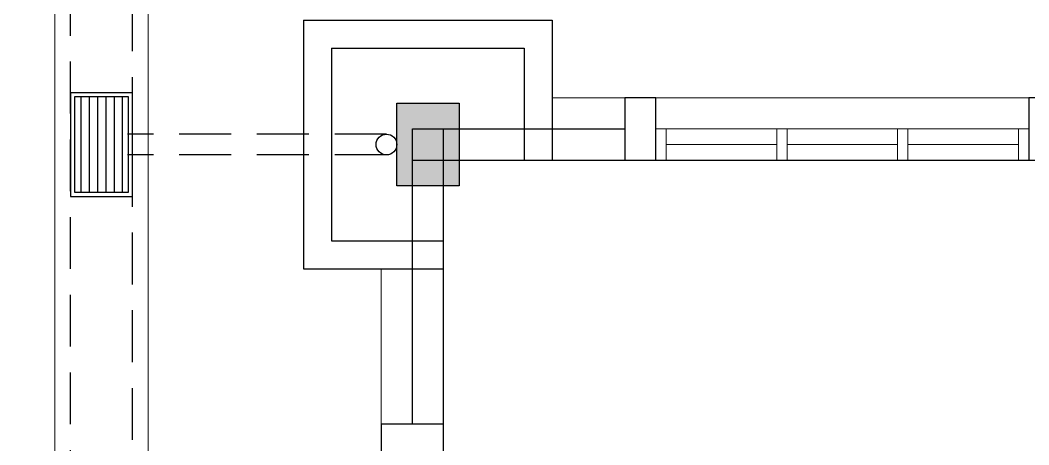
# Model space of a CAD drawing. Header units: inches. Extents: x -86493719 to 430035, y 21644 to 1519532.
# Drawn here: x 43666 to 48534, y 78355 to 80404 of the extents above; entities that cross this region are included whole.
import ezdxf

# ---------------------------------------------------------------- set-up
doc = ezdxf.new("R2010")
doc.units = ezdxf.units.IN
doc.header["$MEASUREMENT"] = 0
doc.linetypes.add('DASHED2', pattern=[0.375, 0.25, -0.125])
doc.linetypes.add('HIDDEN', pattern=[0.375, 0.25, -0.125])
for name, color, linetype, lineweight in [('COLUMN', 8, 'Continuous', 30), ('LW', 8, 'Continuous', 20), ('wall', 8, 'Continuous', 30), ('WIN', 8, 'Continuous', 18)]:
    doc.layers.add(name, color=color, linetype=linetype, lineweight=lineweight)
for name, color, linetype in [('DOWNPIPE', 8, 'Continuous'), ('drain', 8, 'Continuous'), ('E-DB', 1, 'Continuous'), ('MSGRATING', 8, 'Continuous')]:
    doc.layers.add(name, color=color, linetype=linetype)

msp = doc.modelspace()

# ---------------------------------------------------------------- linework, layer by layer
at = {"layer": 'COLUMN'}
msp.add_lwpolyline([(45484.3, 80003.6), (45784.3, 80003.6), (45784.3, 79603.6), (45484.3, 79603.6)], close=True, dxfattribs=at)
msp.add_solid([(45484.3, 80003.6), (45784.3, 80003.6), (45484.3, 79603.6), (45784.3, 79603.6)], dxfattribs=at)
at = {"layer": 'DOWNPIPE', "linetype": 'HIDDEN', "ltscale": 1000}
for p, q in [((45434.3, 79853.6), (44184.3, 79853.6)), ((45434.3, 79753.6), (44184.3, 79753.6))]:
    msp.add_line(p, q, dxfattribs=at)
at = {"layer": 'DOWNPIPE'}
msp.add_circle((45434.3, 79803.6), 50, dxfattribs=at)
at = {"layer": 'drain', "linetype": 'DASHED2', "ltscale": 1000}
for points in [[(38409.3, 58028.6), (42409.3, 58028.6), (42409.3, 63028.6), (45909.3, 63028.6), (45909.3, 66078.6), (43909.3, 66078.6), (43909.3, 81528.6), (47909.3, 81528.6), (47909.3, 83503.6)], [(38709.3, 57728.6), (42709.3, 57728.6), (42709.3, 62728.6), (46209.3, 62728.6), (46209.3, 66378.6), (44209.3, 66378.6), (44209.3, 81228.6), (48209.3, 81228.6), (48209.3, 83503.6)]]:
    msp.add_lwpolyline(points, dxfattribs=at)
at = {"layer": 'E-DB'}
msp.add_lwpolyline([(46033.5, 58228.6), (44284.3, 58228.6), (44284.3, 61228.6), (47709.3, 61228.6), (47709.3, 67878.6), (45709.3, 67878.6), (45709.3, 79728.6), (49709.3, 79728.6), (49709.3, 82228.6), (55557.4, 82228.6)], dxfattribs=at)
at = {"layer": 'LW'}
for p, q in [((43834.3, 66003.6), (43834.3, 81603.6)), ((44284.3, 66453.6), (44284.3, 81153.6)), ((46584.3, 80028.6), (46234.3, 80028.6)), ((46734.3, 80028.6), (48534.3, 80028.6)), ((45409.3, 78453.6), (45409.3, 79203.6))]:
    msp.add_line(p, q, dxfattribs=at)
at = {"layer": 'MSGRATING'}
for p, q in [((43959.3, 80033.6), (43959.3, 79573.6)), ((43999.3, 80033.6), (43999.3, 79573.6)), ((44039.3, 80033.6), (44039.3, 79573.6)), ((44079.3, 80033.6), (44079.3, 79573.6)), ((44119.3, 80033.6), (44119.3, 79573.6)), ((44159.3, 80033.6), (44159.3, 79573.6))]:
    msp.add_line(p, q, dxfattribs=at)
for points in [[(44209.3, 80053.6), (43909.3, 80053.6), (43909.3, 79553.6), (44209.3, 79553.6)], [(44189.3, 80033.6), (43929.3, 80033.6), (43929.3, 79573.6), (44189.3, 79573.6)]]:
    msp.add_lwpolyline(points, close=True, dxfattribs=at)
at = {"layer": 'wall'}
for p, q in [((45034.3, 80403.6), (46234.3, 80403.6)), ((45034.3, 80403.6), (45034.3, 79203.6)), ((46234.3, 80403.6), (46234.3, 79728.6)), ((45169.3, 80268.6), (45169.3, 79338.6)), ((45169.3, 80268.6), (46099.3, 80268.6)), ((46099.3, 80268.6), (46099.3, 79728.6)), ((45559.3, 79878.6), (46584.3, 79878.6)), ((45559.3, 78453.6), (45559.3, 79878.6)), ((45709.3, 78303.6), (45709.3, 79878.6)), ((45559.3, 79728.6), (46734.3, 79728.6)), ((45169.3, 79338.6), (45709.3, 79338.6)), ((45034.3, 79203.6), (45709.3, 79203.6))]:
    msp.add_line(p, q, dxfattribs=at)
for points in [[(46584.3, 79728.6), (46734.3, 79728.6), (46734.3, 80028.6), (46584.3, 80028.6)], [(48534.3, 79728.6), (48684.3, 79728.6), (48684.3, 80028.6), (48534.3, 80028.6)], [(45709.3, 78303.6), (45709.3, 78453.6), (45409.3, 78453.6), (45409.3, 78303.6)]]:
    msp.add_lwpolyline(points, close=True, dxfattribs=at)
at = {"layer": 'WIN'}
for p, q in [((48509.3, 79878.6), (46759.3, 79878.6)), ((46784.3, 79803.6), (47317.7, 79803.6)), ((47367.7, 79803.6), (47901, 79803.6)), ((47951, 79803.6), (48484.3, 79803.6)), ((48534.3, 79728.6), (46734.3, 79728.6))]:
    msp.add_line(p, q, dxfattribs=at)
for points in [[(46734.3, 79878.6), (46784.3, 79878.6), (46784.3, 79728.6), (46734.3, 79728.6)], [(47317.7, 79878.6), (47367.7, 79878.6), (47367.7, 79728.6), (47317.7, 79728.6)], [(47901, 79878.6), (47951, 79878.6), (47951, 79728.6), (47901, 79728.6)], [(48484.3, 79878.6), (48534.3, 79878.6), (48534.3, 79728.6), (48484.3, 79728.6)]]:
    msp.add_lwpolyline(points, close=True, dxfattribs=at)

doc.saveas('drawing.dxf')
